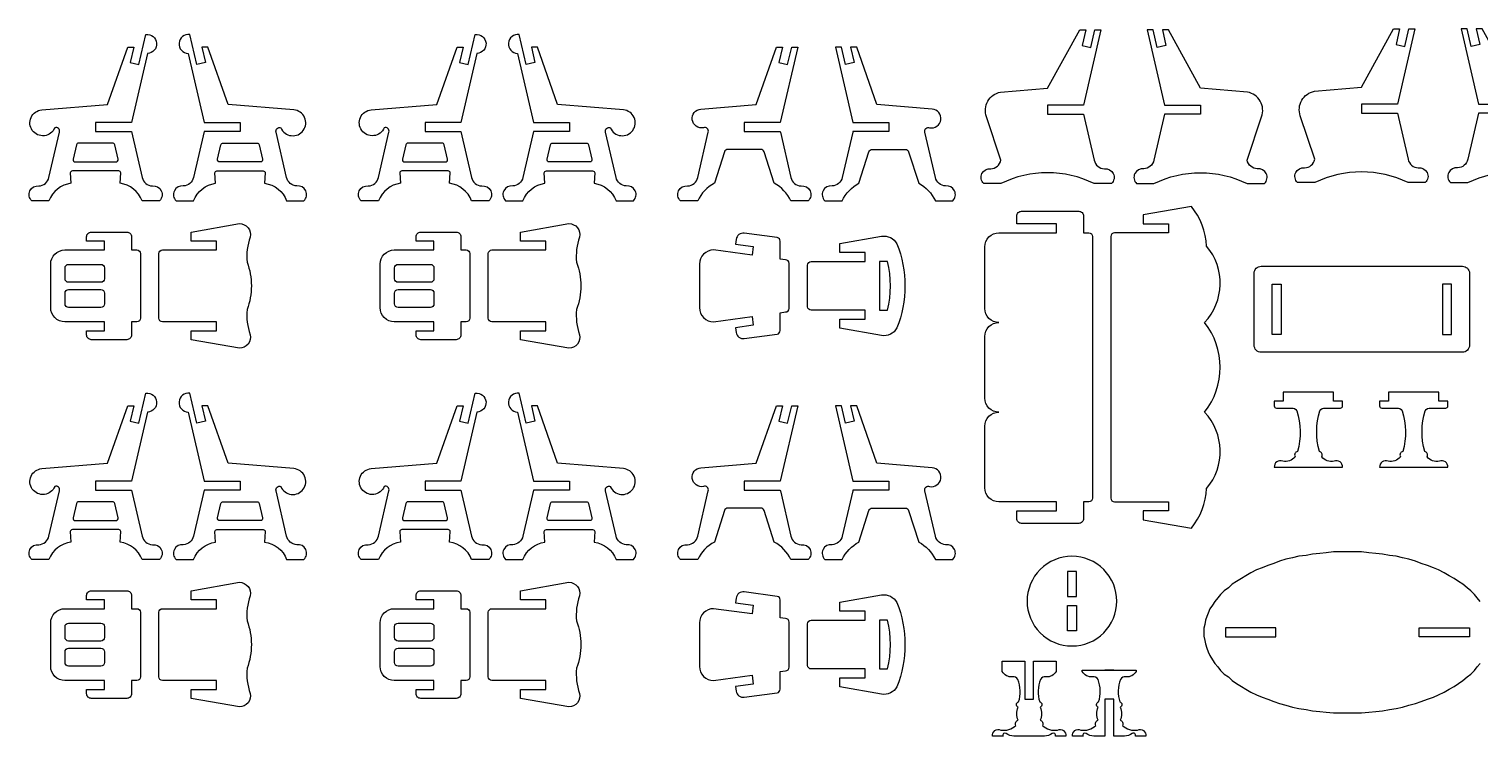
# Model space of a CAD drawing. Extents: x 4766 to 4935, y 1478 to 1584.
# Drawn here: x 4766.2 to 4847, y 1544.5 to 1583.9 of the extents above; entities that cross this region are included whole.
import ezdxf

# ---------------------------------------------------------------- set-up
doc = ezdxf.new("R2010")
doc.units = 0
doc.header["$MEASUREMENT"] = 0
doc.layers.add('LAYER1', color=18, linetype='CONTINUOUS')

msp = doc.modelspace()

# ---------------------------------------------------------------- linework, layer by layer
at = {"layer": 'LAYER1'}
for points in [[(4769.879, 1578.453), (4769.879, 1578.203), (4771.879, 1578.203), (4772.475, 1575.639, 0.343544), (4773.044, 1575.16, -0.729626), (4773.439, 1574.339), (4772.475, 1574.339, 0.693778), (4772.475, 1574.339, 0.271498), (4771.249, 1575.311), (4771.286, 1575.892, 0.394231), (4771.167, 1576.003), (4768.592, 1576.003, 0.394231), (4768.473, 1575.892), (4768.51, 1575.311, 0.271498), (4767.284, 1574.339), (4766.32, 1574.339, -0.729626), (4766.715, 1575.16, 0.343544), (4767.284, 1575.639), (4767.871, 1578.168, 0.616854), (4767.606, 1578.407, -0.585378), (4766.356, 1578.257, -0.585378), (4766.879, 1579.402), (4770.54, 1579.709), (4771.67, 1582.903), (4772.005, 1582.903), (4771.805, 1582.042), (4772.293, 1581.929), (4772.681, 1583.604, -0.427759), (4773.279, 1583.124, -0.427759), (4772.772, 1582.549), (4771.879, 1578.703), (4769.879, 1578.703)], [(4777.93, 1578.453), (4777.93, 1578.203), (4775.93, 1578.203), (4775.334, 1575.639, -0.343544), (4774.765, 1575.16, 0.729626), (4774.37, 1574.339), (4775.334, 1574.339, -0.693778), (4775.334, 1574.339, -0.271498), (4776.56, 1575.311), (4776.523, 1575.892, -0.394231), (4776.642, 1576.003), (4779.217, 1576.003, -0.394231), (4779.336, 1575.892), (4779.299, 1575.311, -0.271498), (4780.525, 1574.339), (4781.489, 1574.339, 0.729626), (4781.094, 1575.16, -0.343544), (4780.525, 1575.639), (4779.938, 1578.168, -0.616854), (4780.204, 1578.407, 0.585378), (4781.453, 1578.257, 0.585378), (4780.93, 1579.402), (4777.269, 1579.709), (4776.139, 1582.903), (4775.804, 1582.903), (4776.004, 1582.042), (4775.516, 1581.929), (4775.128, 1583.604, 0.427759), (4774.53, 1583.124, 0.427759), (4775.037, 1582.549), (4775.93, 1578.703), (4777.93, 1578.703)], [(4788.233, 1578.453), (4788.233, 1578.203), (4790.233, 1578.203), (4790.828, 1575.639, 0.343544), (4791.397, 1575.16, -0.729626), (4791.793, 1574.339), (4790.828, 1574.339, 0.693778), (4790.828, 1574.339, 0.271498), (4789.602, 1575.311), (4789.64, 1575.892, 0.394231), (4789.52, 1576.003), (4786.946, 1576.003, 0.394231), (4786.826, 1575.892), (4786.864, 1575.311, 0.271498), (4785.638, 1574.339), (4784.673, 1574.339, -0.729626), (4785.069, 1575.16, 0.343544), (4785.638, 1575.639), (4786.225, 1578.168, 0.616854), (4785.959, 1578.407, -0.585378), (4784.71, 1578.257, -0.585378), (4785.232, 1579.402), (4788.894, 1579.709), (4790.023, 1582.903), (4790.359, 1582.903), (4790.159, 1582.042), (4790.646, 1581.929), (4791.035, 1583.604, -0.427759), (4791.632, 1583.124, -0.427759), (4791.126, 1582.549), (4790.233, 1578.703), (4788.233, 1578.703)], [(4796.283, 1578.453), (4796.283, 1578.203), (4794.283, 1578.203), (4793.688, 1575.639, -0.343544), (4793.119, 1575.16, 0.729626), (4792.723, 1574.339), (4793.688, 1574.339, -0.693778), (4793.688, 1574.339, -0.271498), (4794.914, 1575.311), (4794.876, 1575.892, -0.394231), (4794.996, 1576.003), (4797.57, 1576.003, -0.394231), (4797.69, 1575.892), (4797.652, 1575.311, -0.271498), (4798.878, 1574.339), (4799.843, 1574.339, 0.729626), (4799.447, 1575.16, -0.343544), (4798.878, 1575.639), (4798.291, 1578.168, -0.616854), (4798.557, 1578.407, 0.585378), (4799.806, 1578.257, 0.585378), (4799.284, 1579.402), (4795.622, 1579.709), (4794.493, 1582.903), (4794.157, 1582.903), (4794.357, 1582.042), (4793.87, 1581.929), (4793.481, 1583.604, 0.427759), (4792.884, 1583.124, 0.427759), (4793.39, 1582.549), (4794.283, 1578.703), (4796.283, 1578.703)], [(4822.917, 1579.412), (4822.917, 1579.162), (4824.917, 1579.162), (4825.513, 1576.598, 0.343544), (4826.082, 1576.119, -0.729626), (4826.477, 1575.298), (4825.513, 1575.298, 0.230289), (4820.322, 1575.298), (4819.358, 1575.298, -0.729626), (4819.753, 1576.119, 0.343544), (4820.322, 1576.598), (4819.513, 1579.02, -0.456332), (4820.294, 1580.393), (4822.917, 1580.612), (4824.707, 1583.862), (4825.043, 1583.862), (4824.843, 1583.001), (4825.33, 1582.888), (4825.557, 1583.862), (4825.892, 1583.862), (4824.917, 1579.662), (4822.917, 1579.662)], [(4831.439, 1579.412), (4831.439, 1579.162), (4829.439, 1579.162), (4828.844, 1576.598, -0.343544), (4828.275, 1576.119, 0.729626), (4827.879, 1575.298), (4828.844, 1575.298, -0.230289), (4834.034, 1575.298), (4834.999, 1575.298, 0.729626), (4834.603, 1576.119, -0.343544), (4834.034, 1576.598), (4834.844, 1579.02, 0.456332), (4834.062, 1580.393), (4831.439, 1580.612), (4829.649, 1583.862), (4829.313, 1583.862), (4829.513, 1583.001), (4829.026, 1582.888), (4828.8, 1583.862), (4828.464, 1583.862), (4829.439, 1579.662), (4831.439, 1579.662)], [(4840.404, 1579.464), (4840.404, 1579.214), (4842.404, 1579.214), (4842.999, 1576.65, 0.343544), (4843.568, 1576.171, -0.729626), (4843.963, 1575.35), (4842.999, 1575.35, 0.230289), (4837.808, 1575.35), (4836.844, 1575.35, -0.729626), (4837.24, 1576.171, 0.343544), (4837.808, 1576.65), (4836.999, 1579.072, -0.456332), (4837.781, 1580.445), (4840.404, 1580.664), (4842.194, 1583.914), (4842.53, 1583.914), (4842.33, 1583.053), (4842.817, 1582.94), (4843.043, 1583.914), (4843.379, 1583.914), (4842.404, 1579.714), (4840.404, 1579.714)], [(4848.925, 1579.464), (4848.925, 1579.214), (4846.925, 1579.214), (4846.33, 1576.65, -0.343544), (4845.761, 1576.171, 0.729626), (4845.366, 1575.35), (4846.33, 1575.35, -0.230289), (4851.521, 1575.35), (4852.485, 1575.35, 0.729626), (4852.09, 1576.171, -0.343544), (4851.521, 1576.65), (4852.33, 1579.072, 0.456332), (4851.549, 1580.445), (4848.925, 1580.664), (4847.135, 1583.914), (4846.8, 1583.914), (4846.999, 1583.053), (4846.512, 1582.94), (4846.286, 1583.914), (4845.951, 1583.914), (4846.925, 1579.714), (4848.925, 1579.714)], [(4806.023, 1578.203), (4808.024, 1578.203, 0.04526), (4808.031, 1578.168), (4808.618, 1575.639, 0.343544), (4809.187, 1575.16, -0.729626), (4809.582, 1574.339), (4808.618, 1574.339, 0.157681), (4807.692, 1575.311), (4807.128, 1577.065, 0.325785), (4806.938, 1577.203), (4805.108, 1577.203, 0.325785), (4804.917, 1577.065), (4804.353, 1575.311, 0.157681), (4803.427, 1574.339), (4802.463, 1574.339, -0.729626), (4802.858, 1575.16, 0.343544), (4803.427, 1575.639), (4804.014, 1578.168, 0.616854), (4803.749, 1578.407, -0.432644), (4803.122, 1578.853, -0.432644), (4803.605, 1579.451), (4806.684, 1579.709), (4807.813, 1582.903), (4808.149, 1582.903), (4807.949, 1582.042), (4808.436, 1581.929), (4808.662, 1582.903), (4808.998, 1582.903), (4808.023, 1578.703), (4806.023, 1578.703)], [(4814.073, 1578.203), (4812.071, 1578.203, -0.04526), (4812.064, 1578.168), (4811.477, 1575.639, -0.343544), (4810.909, 1575.16, 0.729626), (4810.513, 1574.339), (4811.477, 1574.339, -0.157681), (4812.404, 1575.311), (4812.967, 1577.065, -0.325785), (4813.158, 1577.203), (4814.988, 1577.203, -0.325785), (4815.178, 1577.065), (4815.742, 1575.311, -0.157681), (4816.668, 1574.339), (4817.632, 1574.339, 0.729626), (4817.237, 1575.16, -0.343544), (4816.668, 1575.639), (4816.081, 1578.168, -0.616854), (4816.347, 1578.407, 0.432644), (4816.974, 1578.853, 0.432644), (4816.49, 1579.451), (4813.412, 1579.709), (4812.283, 1582.903), (4811.947, 1582.903), (4812.147, 1582.042), (4811.66, 1581.929), (4811.434, 1582.903), (4811.098, 1582.903), (4812.073, 1578.703), (4814.073, 1578.703)], [(4769.879, 1577.556), (4768.932, 1577.556, 0.348878), (4768.815, 1577.463), (4768.627, 1576.651, 0.482714), (4768.743, 1576.503), (4771.016, 1576.503, 0.216532), (4771.106, 1576.545, 0.240993), (4771.132, 1576.651), (4770.944, 1577.463, 0.348878), (4770.827, 1577.556)], [(4777.93, 1577.556), (4778.877, 1577.556, -0.348878), (4778.994, 1577.463), (4779.183, 1576.651, -0.482714), (4779.066, 1576.503), (4776.793, 1576.503, -0.216532), (4776.703, 1576.545, -0.240993), (4776.677, 1576.651), (4776.865, 1577.463, -0.348878), (4776.982, 1577.556)], [(4788.233, 1577.556), (4787.286, 1577.556, 0.348878), (4787.169, 1577.463), (4786.98, 1576.651, 0.482714), (4787.097, 1576.503), (4789.369, 1576.503, 0.216532), (4789.46, 1576.545, 0.240993), (4789.486, 1576.651), (4789.297, 1577.463, 0.348878), (4789.181, 1577.556)], [(4796.283, 1577.556), (4797.231, 1577.556, -0.348878), (4797.347, 1577.463), (4797.536, 1576.651, -0.482714), (4797.419, 1576.503), (4795.147, 1576.503, -0.216532), (4795.057, 1576.545, -0.240993), (4795.03, 1576.651), (4795.219, 1577.463, -0.348878), (4795.336, 1577.556)], [(4820.203, 1562.55, -0.414214), (4819.417, 1563.336), (4819.417, 1566.765, -0.414214), (4820.203, 1567.55, -0.414214), (4819.417, 1568.336), (4819.417, 1571.765, -0.414214), (4820.203, 1572.55), (4823.417, 1572.55), (4823.417, 1573.05), (4821.203, 1573.05), (4821.203, 1573.489, -0.414214), (4821.464, 1573.75), (4824.656, 1573.75, -0.414214), (4824.917, 1573.489), (4824.917, 1572.55), (4825.217, 1572.55, -0.414214), (4825.417, 1572.35), (4825.417, 1557.75, -0.414214), (4825.217, 1557.55), (4824.917, 1557.55), (4824.917, 1556.612, -0.414214), (4824.656, 1556.35), (4821.464, 1556.35, -0.414214), (4821.203, 1556.612), (4821.203, 1557.05), (4823.417, 1557.05), (4823.417, 1557.55), (4820.203, 1557.55, -0.414214), (4819.417, 1558.336), (4819.417, 1561.765, -0.414214)], [(4831.779, 1571.81, 0.157436), (4830.932, 1574.023), (4828.246, 1573.55), (4828.246, 1573.05), (4829.646, 1573.05), (4829.646, 1572.55), (4826.646, 1572.55, 0.414214), (4826.446, 1572.35), (4826.446, 1570.55), (4826.446, 1557.75, 0.414214), (4826.646, 1557.55), (4829.646, 1557.55), (4829.646, 1557.051), (4828.246, 1557.051), (4828.246, 1556.551), (4830.932, 1556.078, 0.157436), (4831.779, 1558.291, 0.379394), (4831.667, 1562.55, 0.346118), (4831.667, 1567.55, 0.379394)], [(4773.408, 1569.592), (4773.408, 1571.392, -0.414214), (4773.608, 1571.592), (4776.608, 1571.592), (4776.608, 1572.091), (4775.208, 1572.091), (4775.208, 1572.591), (4777.894, 1573.064, -0.480696), (4778.495, 1572.313, 0.114725), (4778.323, 1570.908, -0.088383), (4778.56, 1569.592, -0.088383), (4778.323, 1568.275, 0.114725), (4778.495, 1566.87, -0.480696), (4777.894, 1566.119), (4775.208, 1566.592), (4775.208, 1567.092), (4776.608, 1567.092), (4776.608, 1567.592), (4773.608, 1567.592, -0.414214), (4773.408, 1567.792)], [(4791.761, 1569.592), (4791.761, 1571.392, -0.414214), (4791.961, 1571.592), (4794.961, 1571.592), (4794.961, 1572.091), (4793.561, 1572.091), (4793.561, 1572.591), (4796.248, 1573.064, -0.480696), (4796.848, 1572.313, 0.114725), (4796.676, 1570.908, -0.088383), (4796.913, 1569.592, -0.088383), (4796.676, 1568.275, 0.114725), (4796.848, 1566.87, -0.480696), (4796.248, 1566.119), (4793.561, 1566.592), (4793.561, 1567.092), (4794.961, 1567.092), (4794.961, 1567.592), (4791.961, 1567.592, -0.414214), (4791.761, 1567.792)], [(4768.165, 1571.592), (4770.379, 1571.592), (4770.379, 1572.092), (4769.379, 1572.092), (4769.379, 1572.33, -0.414214), (4769.641, 1572.592), (4771.618, 1572.592, -0.414214), (4771.879, 1572.33), (4771.879, 1571.592), (4772.179, 1571.592, -0.414214), (4772.379, 1571.392), (4772.379, 1567.792, -0.414214), (4772.179, 1567.592), (4771.879, 1567.592), (4771.879, 1566.853, -0.414214), (4771.618, 1566.592), (4769.641, 1566.592, -0.414214), (4769.379, 1566.853), (4769.379, 1567.092), (4770.379, 1567.092), (4770.379, 1567.592), (4768.165, 1567.592, -0.414214), (4767.379, 1568.377), (4767.379, 1570.806, -0.414214)], [(4786.518, 1571.592), (4788.733, 1571.592), (4788.733, 1572.092), (4787.733, 1572.092), (4787.733, 1572.33, -0.414214), (4787.995, 1572.592), (4789.971, 1572.592, -0.414214), (4790.233, 1572.33), (4790.233, 1571.592), (4790.533, 1571.592, -0.414214), (4790.733, 1571.392), (4790.733, 1567.792, -0.414214), (4790.533, 1567.592), (4790.233, 1567.592), (4790.233, 1566.853, -0.414214), (4789.971, 1566.592), (4787.995, 1566.592, -0.414214), (4787.733, 1566.853), (4787.733, 1567.092), (4788.733, 1567.092), (4788.733, 1567.592), (4786.518, 1567.592, -0.414214), (4785.733, 1568.377), (4785.733, 1570.806, -0.414214)], [(4808.523, 1569.592), (4808.517, 1570.848, 0.414214), (4808.317, 1571.048), (4808.023, 1571.088), (4808.023, 1572.081, 0.375308), (4807.849, 1572.28), (4806.017, 1572.528, 0.414214), (4805.567, 1572.185), (4805.532, 1571.926), (4806.523, 1571.792), (4806.456, 1571.301), (4804.308, 1571.592, 0.414214), (4803.523, 1570.806), (4803.523, 1569.592), (4803.523, 1568.377, 0.414214), (4804.308, 1567.592), (4806.456, 1567.883), (4806.523, 1567.392), (4805.532, 1567.257), (4805.567, 1566.998, 0.414214), (4806.017, 1566.655), (4807.849, 1566.904, 0.375308), (4808.023, 1567.102), (4808.023, 1568.095), (4808.317, 1568.135, 0.414214), (4808.517, 1568.335)], [(4814.965, 1569.592, -0.101097), (4814.514, 1567.243, -0.327051), (4813.666, 1566.824), (4811.351, 1567.232), (4811.351, 1567.732), (4812.751, 1567.732), (4812.751, 1568.232), (4809.751, 1568.232, -0.414214), (4809.551, 1568.432), (4809.551, 1569.592), (4809.551, 1570.752, -0.414214), (4809.751, 1570.952), (4812.751, 1570.952), (4812.751, 1571.451), (4811.351, 1571.451), (4811.351, 1571.951), (4813.666, 1572.359, -0.327051), (4814.514, 1571.941, -0.101097)], [(4770.379, 1570.592), (4770.379, 1569.992, -0.414214), (4770.179, 1569.792), (4768.379, 1569.792, -0.414214), (4768.179, 1569.992), (4768.179, 1570.592, -0.414214), (4768.379, 1570.792), (4770.179, 1570.792, -0.414214)], [(4788.733, 1570.592), (4788.733, 1569.992, -0.414214), (4788.533, 1569.792), (4786.733, 1569.792, -0.414214), (4786.533, 1569.992), (4786.533, 1570.592, -0.414214), (4786.733, 1570.792), (4788.533, 1570.792, -0.414214)], [(4813.996, 1568.232, 0.124363), (4813.996, 1570.952), (4813.551, 1570.952), (4813.551, 1568.232)], [(4834.825, 1570.688), (4846.025, 1570.688, -0.414214), (4846.425, 1570.288), (4846.425, 1566.288, -0.414214), (4846.025, 1565.888), (4834.825, 1565.888, -0.414214), (4834.425, 1566.288), (4834.425, 1570.288, -0.414214)], [(4770.379, 1569.192), (4770.379, 1568.592, -0.414214), (4770.179, 1568.392), (4768.379, 1568.392, -0.414214), (4768.179, 1568.592), (4768.179, 1569.192, -0.414214), (4768.379, 1569.392), (4770.179, 1569.392, -0.414214)], [(4788.733, 1569.192), (4788.733, 1568.592, -0.414214), (4788.533, 1568.392), (4786.733, 1568.392, -0.414214), (4786.533, 1568.592), (4786.533, 1569.192, -0.414214), (4786.733, 1569.392), (4788.533, 1569.392, -0.414214)], [(4769.879, 1558.453), (4769.879, 1558.203), (4771.879, 1558.203), (4772.475, 1555.639, 0.343544), (4773.044, 1555.16, -0.729626), (4773.439, 1554.339), (4772.475, 1554.339, 0.693778), (4772.475, 1554.339, 0.271498), (4771.249, 1555.311), (4771.286, 1555.892, 0.394231), (4771.167, 1556.003), (4768.592, 1556.003, 0.394231), (4768.473, 1555.892), (4768.51, 1555.311, 0.271498), (4767.284, 1554.339), (4766.32, 1554.339, -0.729626), (4766.715, 1555.16, 0.343544), (4767.284, 1555.639), (4767.871, 1558.168, 0.616854), (4767.606, 1558.407, -0.585378), (4766.356, 1558.257, -0.585378), (4766.879, 1559.402), (4770.54, 1559.709), (4771.67, 1562.903), (4772.005, 1562.903), (4771.805, 1562.042), (4772.293, 1561.929), (4772.681, 1563.604, -0.427759), (4773.279, 1563.124, -0.427759), (4772.772, 1562.549), (4771.879, 1558.703), (4769.879, 1558.703)], [(4777.93, 1558.453), (4777.93, 1558.203), (4775.93, 1558.203), (4775.334, 1555.639, -0.343544), (4774.765, 1555.16, 0.729626), (4774.37, 1554.339), (4775.334, 1554.339, -0.693778), (4775.334, 1554.339, -0.271498), (4776.56, 1555.311), (4776.523, 1555.892, -0.394231), (4776.642, 1556.003), (4779.217, 1556.003, -0.394231), (4779.336, 1555.892), (4779.299, 1555.311, -0.271498), (4780.525, 1554.339), (4781.489, 1554.339, 0.729626), (4781.094, 1555.16, -0.343544), (4780.525, 1555.639), (4779.938, 1558.168, -0.616854), (4780.204, 1558.407, 0.585378), (4781.453, 1558.257, 0.585378), (4780.93, 1559.402), (4777.269, 1559.709), (4776.139, 1562.903), (4775.804, 1562.903), (4776.004, 1562.042), (4775.516, 1561.929), (4775.128, 1563.604, 0.427759), (4774.53, 1563.124, 0.427759), (4775.037, 1562.549), (4775.93, 1558.703), (4777.93, 1558.703)], [(4788.233, 1558.453), (4788.233, 1558.203), (4790.233, 1558.203), (4790.828, 1555.639, 0.343544), (4791.397, 1555.16, -0.729626), (4791.793, 1554.339), (4790.828, 1554.339, 0.693778), (4790.828, 1554.339, 0.271498), (4789.602, 1555.311), (4789.64, 1555.892, 0.394231), (4789.52, 1556.003), (4786.946, 1556.003, 0.394231), (4786.826, 1555.892), (4786.864, 1555.311, 0.271498), (4785.638, 1554.339), (4784.673, 1554.339, -0.729626), (4785.069, 1555.16, 0.343544), (4785.638, 1555.639), (4786.225, 1558.168, 0.616854), (4785.959, 1558.407, -0.585378), (4784.71, 1558.257, -0.585378), (4785.232, 1559.402), (4788.894, 1559.709), (4790.023, 1562.903), (4790.359, 1562.903), (4790.159, 1562.042), (4790.646, 1561.929), (4791.035, 1563.604, -0.427759), (4791.632, 1563.124, -0.427759), (4791.126, 1562.549), (4790.233, 1558.703), (4788.233, 1558.703)], [(4796.283, 1558.453), (4796.283, 1558.203), (4794.283, 1558.203), (4793.688, 1555.639, -0.343544), (4793.119, 1555.16, 0.729626), (4792.723, 1554.339), (4793.688, 1554.339, -0.693778), (4793.688, 1554.339, -0.271498), (4794.914, 1555.311), (4794.876, 1555.892, -0.394231), (4794.996, 1556.003), (4797.57, 1556.003, -0.394231), (4797.69, 1555.892), (4797.652, 1555.311, -0.271498), (4798.878, 1554.339), (4799.843, 1554.339, 0.729626), (4799.447, 1555.16, -0.343544), (4798.878, 1555.639), (4798.291, 1558.168, -0.616854), (4798.557, 1558.407, 0.585378), (4799.806, 1558.257, 0.585378), (4799.284, 1559.402), (4795.622, 1559.709), (4794.493, 1562.903), (4794.157, 1562.903), (4794.357, 1562.042), (4793.87, 1561.929), (4793.481, 1563.604, 0.427759), (4792.884, 1563.124, 0.427759), (4793.39, 1562.549), (4794.283, 1558.703), (4796.283, 1558.703)], [(4837.449, 1559.48), (4839.349, 1559.48, 0.570657), (4838.883, 1559.812, -0.289506), (4838.193, 1560.069, 0.497317), (4838.06, 1560.359, 0.217136), (4838.06, 1560.359, -0.145354), (4838.091, 1562.633, -0.281118), (4838.385, 1562.78), (4839.23, 1562.78, 0.414214), (4839.35, 1562.9), (4839.35, 1563.16), (4838.85, 1563.16), (4838.85, 1563.66), (4837.7, 1563.66), (4837.449, 1563.66), (4837.199, 1563.66), (4836.049, 1563.66), (4836.049, 1563.16), (4835.549, 1563.16), (4835.549, 1562.9, 0.414214), (4835.669, 1562.78), (4836.513, 1562.78, -0.281118), (4836.807, 1562.633, -0.145354), (4836.839, 1560.359, 0.217136), (4836.839, 1560.359, 0.497317), (4836.706, 1560.069, -0.289506), (4836.016, 1559.812, 0.570657), (4835.55, 1559.48)], [(4843.318, 1559.48), (4845.218, 1559.48, 0.570657), (4844.752, 1559.812, -0.289506), (4844.062, 1560.069, 0.497317), (4843.929, 1560.359, 0.217136), (4843.929, 1560.359, -0.145354), (4843.961, 1562.633, -0.281118), (4844.255, 1562.78), (4845.099, 1562.78, 0.414214), (4845.219, 1562.9), (4845.219, 1563.16), (4844.719, 1563.16), (4844.719, 1563.66), (4843.569, 1563.66), (4843.318, 1563.66), (4843.068, 1563.66), (4841.918, 1563.66), (4841.918, 1563.16), (4841.418, 1563.16), (4841.418, 1562.9, 0.414214), (4841.538, 1562.78), (4842.382, 1562.78, -0.281118), (4842.676, 1562.633, -0.145354), (4842.708, 1560.359, 0.217136), (4842.708, 1560.359, 0.497317), (4842.575, 1560.069, -0.289506), (4841.885, 1559.812, 0.570657), (4841.419, 1559.48)], [(4806.023, 1558.203), (4808.024, 1558.203, 0.04526), (4808.031, 1558.168), (4808.618, 1555.639, 0.343544), (4809.187, 1555.16, -0.729626), (4809.582, 1554.339), (4808.618, 1554.339, 0.157681), (4807.692, 1555.311), (4807.128, 1557.065, 0.325785), (4806.938, 1557.203), (4805.108, 1557.203, 0.325785), (4804.917, 1557.065), (4804.353, 1555.311, 0.157681), (4803.427, 1554.339), (4802.463, 1554.339, -0.729626), (4802.858, 1555.16, 0.343544), (4803.427, 1555.639), (4804.014, 1558.168, 0.616854), (4803.749, 1558.407, -0.432644), (4803.122, 1558.853, -0.432644), (4803.605, 1559.451), (4806.684, 1559.709), (4807.813, 1562.903), (4808.149, 1562.903), (4807.949, 1562.042), (4808.436, 1561.929), (4808.662, 1562.903), (4808.998, 1562.903), (4808.023, 1558.703), (4806.023, 1558.703)], [(4814.073, 1558.203), (4812.071, 1558.203, -0.04526), (4812.064, 1558.168), (4811.477, 1555.639, -0.343544), (4810.909, 1555.16, 0.729626), (4810.513, 1554.339), (4811.477, 1554.339, -0.157681), (4812.404, 1555.311), (4812.967, 1557.065, -0.325785), (4813.158, 1557.203), (4814.988, 1557.203, -0.325785), (4815.178, 1557.065), (4815.742, 1555.311, -0.157681), (4816.668, 1554.339), (4817.632, 1554.339, 0.729626), (4817.237, 1555.16, -0.343544), (4816.668, 1555.639), (4816.081, 1558.168, -0.616854), (4816.347, 1558.407, 0.432644), (4816.974, 1558.853, 0.432644), (4816.49, 1559.451), (4813.412, 1559.709), (4812.283, 1562.903), (4811.947, 1562.903), (4812.147, 1562.042), (4811.66, 1561.929), (4811.434, 1562.903), (4811.098, 1562.903), (4812.073, 1558.703), (4814.073, 1558.703)], [(4769.879, 1557.556), (4768.932, 1557.556, 0.348878), (4768.815, 1557.463), (4768.627, 1556.651, 0.482714), (4768.743, 1556.503), (4771.016, 1556.503, 0.216532), (4771.106, 1556.545, 0.240993), (4771.132, 1556.651), (4770.944, 1557.463, 0.348878), (4770.827, 1557.556)], [(4777.93, 1557.556), (4778.877, 1557.556, -0.348878), (4778.994, 1557.463), (4779.183, 1556.651, -0.482714), (4779.066, 1556.503), (4776.793, 1556.503, -0.216532), (4776.703, 1556.545, -0.240993), (4776.677, 1556.651), (4776.865, 1557.463, -0.348878), (4776.982, 1557.556)], [(4788.233, 1557.556), (4787.286, 1557.556, 0.348878), (4787.169, 1557.463), (4786.98, 1556.651, 0.482714), (4787.097, 1556.503), (4789.369, 1556.503, 0.216532), (4789.46, 1556.545, 0.240993), (4789.486, 1556.651), (4789.297, 1557.463, 0.348878), (4789.181, 1557.556)], [(4796.283, 1557.556), (4797.231, 1557.556, -0.348878), (4797.347, 1557.463), (4797.536, 1556.651, -0.482714), (4797.419, 1556.503), (4795.147, 1556.503, -0.216532), (4795.057, 1556.545, -0.240993), (4795.03, 1556.651), (4795.219, 1557.463, -0.348878), (4795.336, 1557.556)], [(4824.275, 1554.514, 0.414214), (4821.775, 1552.014, 0.414214), (4824.275, 1549.514, 0.414214), (4826.775, 1552.014, 0.414214)], [(4773.408, 1549.592), (4773.408, 1551.392, -0.414214), (4773.608, 1551.592), (4776.608, 1551.592), (4776.608, 1552.091), (4775.208, 1552.091), (4775.208, 1552.591), (4777.894, 1553.064, -0.480696), (4778.495, 1552.313, 0.114725), (4778.323, 1550.908, -0.088383), (4778.56, 1549.592, -0.088383), (4778.323, 1548.275, 0.114725), (4778.495, 1546.87, -0.480696), (4777.894, 1546.119), (4775.208, 1546.592), (4775.208, 1547.092), (4776.608, 1547.092), (4776.608, 1547.592), (4773.608, 1547.592, -0.414214), (4773.408, 1547.792)], [(4791.761, 1549.592), (4791.761, 1551.392, -0.414214), (4791.961, 1551.592), (4794.961, 1551.592), (4794.961, 1552.091), (4793.561, 1552.091), (4793.561, 1552.591), (4796.248, 1553.064, -0.480696), (4796.848, 1552.313, 0.114725), (4796.676, 1550.908, -0.088383), (4796.913, 1549.592, -0.088383), (4796.676, 1548.275, 0.114725), (4796.848, 1546.87, -0.480696), (4796.248, 1546.119), (4793.561, 1546.592), (4793.561, 1547.092), (4794.961, 1547.092), (4794.961, 1547.592), (4791.961, 1547.592, -0.414214), (4791.761, 1547.792)], [(4768.165, 1551.592), (4770.379, 1551.592), (4770.379, 1552.092), (4769.379, 1552.092), (4769.379, 1552.33, -0.414214), (4769.641, 1552.592), (4771.618, 1552.592, -0.414214), (4771.879, 1552.33), (4771.879, 1551.592), (4772.179, 1551.592, -0.414214), (4772.379, 1551.392), (4772.379, 1547.792, -0.414214), (4772.179, 1547.592), (4771.879, 1547.592), (4771.879, 1546.853, -0.414214), (4771.618, 1546.592), (4769.641, 1546.592, -0.414214), (4769.379, 1546.853), (4769.379, 1547.092), (4770.379, 1547.092), (4770.379, 1547.592), (4768.165, 1547.592, -0.414214), (4767.379, 1548.377), (4767.379, 1550.806, -0.414214)], [(4786.518, 1551.592), (4788.733, 1551.592), (4788.733, 1552.092), (4787.733, 1552.092), (4787.733, 1552.33, -0.414214), (4787.995, 1552.592), (4789.971, 1552.592, -0.414214), (4790.233, 1552.33), (4790.233, 1551.592), (4790.533, 1551.592, -0.414214), (4790.733, 1551.392), (4790.733, 1547.792, -0.414214), (4790.533, 1547.592), (4790.233, 1547.592), (4790.233, 1546.853, -0.414214), (4789.971, 1546.592), (4787.995, 1546.592, -0.414214), (4787.733, 1546.853), (4787.733, 1547.092), (4788.733, 1547.092), (4788.733, 1547.592), (4786.518, 1547.592, -0.414214), (4785.733, 1548.377), (4785.733, 1550.806, -0.414214)], [(4808.523, 1549.592), (4808.517, 1550.848, 0.414214), (4808.317, 1551.048), (4808.023, 1551.088), (4808.023, 1552.081, 0.375308), (4807.849, 1552.28), (4806.017, 1552.528, 0.414214), (4805.567, 1552.185), (4805.532, 1551.926), (4806.523, 1551.792), (4806.456, 1551.301), (4804.308, 1551.592, 0.414214), (4803.523, 1550.806), (4803.523, 1549.592), (4803.523, 1548.377, 0.414214), (4804.308, 1547.592), (4806.456, 1547.883), (4806.523, 1547.392), (4805.532, 1547.257), (4805.567, 1546.998, 0.414214), (4806.017, 1546.655), (4807.849, 1546.904, 0.375308), (4808.023, 1547.102), (4808.023, 1548.095), (4808.317, 1548.135, 0.414214), (4808.517, 1548.335)], [(4814.965, 1549.592, -0.101097), (4814.514, 1547.243, -0.327051), (4813.666, 1546.824), (4811.351, 1547.232), (4811.351, 1547.732), (4812.751, 1547.732), (4812.751, 1548.232), (4809.751, 1548.232, -0.414214), (4809.551, 1548.432), (4809.551, 1549.592), (4809.551, 1550.752, -0.414214), (4809.751, 1550.952), (4812.751, 1550.952), (4812.751, 1551.451), (4811.351, 1551.451), (4811.351, 1551.951), (4813.666, 1552.359, -0.327051), (4814.514, 1551.941, -0.101097)], [(4770.379, 1550.592), (4770.379, 1549.992, -0.414214), (4770.179, 1549.792), (4768.379, 1549.792, -0.414214), (4768.179, 1549.992), (4768.179, 1550.592, -0.414214), (4768.379, 1550.792), (4770.179, 1550.792, -0.414214)], [(4788.733, 1550.592), (4788.733, 1549.992, -0.414214), (4788.533, 1549.792), (4786.733, 1549.792, -0.414214), (4786.533, 1549.992), (4786.533, 1550.592, -0.414214), (4786.733, 1550.792), (4788.533, 1550.792, -0.414214)], [(4813.996, 1548.232, 0.124363), (4813.996, 1550.952), (4813.551, 1550.952), (4813.551, 1548.232)], [(4770.379, 1549.192), (4770.379, 1548.592, -0.414214), (4770.179, 1548.392), (4768.379, 1548.392, -0.414214), (4768.179, 1548.592), (4768.179, 1549.192, -0.414214), (4768.379, 1549.392), (4770.179, 1549.392, -0.414214)], [(4788.733, 1549.192), (4788.733, 1548.592, -0.414214), (4788.533, 1548.392), (4786.733, 1548.392, -0.414214), (4786.533, 1548.592), (4786.533, 1549.192, -0.414214), (4786.733, 1549.392), (4788.533, 1549.392, -0.414214)], [(4823.392, 1548.094, -0.301445), (4822.828, 1547.794, 0.346418), (4822.516, 1547.647, 0.169376), (4822.482, 1546.394, -0.755968), (4822.503, 1546.105, -0.217136), (4822.503, 1545.373, -0.497317), (4822.635, 1545.083, 0.242348), (4823.476, 1544.826, -0.570657), (4823.942, 1544.494), (4823.35, 1544.494, 0.75881), (4823.173, 1544.634, -0.158853), (4822.742, 1544.494), (4821.042, 1544.494, -0.158853), (4820.612, 1544.634, 0.75881), (4820.435, 1544.494), (4819.842, 1544.494, -0.570657), (4820.308, 1544.826, 0.242348), (4821.149, 1545.083, -0.497317), (4821.282, 1545.373, -0.217136), (4821.282, 1546.105, -0.755968), (4821.303, 1546.394, 0.169376), (4821.269, 1547.647, 0.346418), (4820.957, 1547.794, -0.301445), (4820.392, 1548.094), (4820.392, 1548.674), (4821.642, 1548.674), (4821.642, 1546.544), (4822.142, 1546.544), (4822.142, 1548.674), (4823.392, 1548.674)], [(4827.851, 1548.094, -0.301445), (4827.286, 1547.794, 0.346418), (4826.975, 1547.647, 0.169376), (4826.94, 1546.394, -0.755968), (4826.961, 1546.105, -0.217136), (4826.961, 1545.373, -0.497317), (4827.094, 1545.083, 0.242348), (4827.935, 1544.826, -0.570657), (4828.401, 1544.494), (4827.809, 1544.494, 0.75881), (4827.631, 1544.634, -0.158853), (4827.201, 1544.494), (4826.601, 1544.494), (4826.601, 1546.544), (4826.101, 1546.544), (4826.101, 1544.494), (4825.501, 1544.494, -0.158853), (4825.07, 1544.634, 0.75881), (4824.893, 1544.494), (4824.301, 1544.494, -0.570657), (4824.767, 1544.826, 0.242348), (4825.608, 1545.083, -0.497317), (4825.741, 1545.373, -0.217136), (4825.741, 1546.105, -0.755968), (4825.761, 1546.394, 0.169376), (4825.727, 1547.647, 0.346418), (4825.415, 1547.794, -0.301445), (4824.851, 1548.094), (4824.851, 1548.174), (4827.851, 1548.174)]]:
    msp.add_lwpolyline(points, format="xyb", close=True, dxfattribs=at)
for points in [[(4835.425, 1569.688), (4835.925, 1569.688), (4835.925, 1566.888), (4835.425, 1566.888)], [(4845.425, 1569.688), (4844.925, 1569.688), (4844.925, 1566.888), (4845.425, 1566.888)], [(4824.525, 1553.664), (4824.025, 1553.664), (4824.025, 1552.264), (4824.525, 1552.264)], [(4824.525, 1550.364), (4824.025, 1550.364), (4824.025, 1551.764), (4824.525, 1551.764)], [(4832.828, 1550.523), (4832.828, 1550.023), (4835.628, 1550.023), (4835.628, 1550.523)], [(4846.428, 1550.523), (4846.428, 1550.023), (4843.628, 1550.023), (4843.628, 1550.523)]]:
    msp.add_lwpolyline(points, close=True, dxfattribs=at)
for points in [[(4847.017, 1551.991), (4846.857, 1552.192), (4846.697, 1552.392), (4846.496, 1552.592), (4846.296, 1552.753), (4846.056, 1552.953), (4845.815, 1553.113), (4845.575, 1553.273), (4845.294, 1553.434), (4845.014, 1553.594), (4844.693, 1553.754), (4844.413, 1553.874), (4844.092, 1553.995), (4843.732, 1554.115), (4843.411, 1554.235), (4843.051, 1554.355), (4842.69, 1554.435), (4842.33, 1554.515), (4841.969, 1554.556), (4841.568, 1554.636), (4841.208, 1554.676), (4840.807, 1554.716), (4840.406, 1554.756), (4840.006, 1554.756), (4839.645, 1554.756), (4839.245, 1554.756), (4838.844, 1554.756), (4838.443, 1554.716), (4838.083, 1554.676), (4837.682, 1554.636), (4837.322, 1554.556), (4836.921, 1554.515), (4836.56, 1554.435), (4836.2, 1554.355), (4835.839, 1554.235), (4835.519, 1554.115), (4835.198, 1553.995), (4834.878, 1553.874), (4834.557, 1553.754), (4834.237, 1553.594), (4833.956, 1553.434), (4833.716, 1553.273), (4833.435, 1553.113), (4833.195, 1552.953), (4832.995, 1552.753), (4832.754, 1552.592), (4832.554, 1552.392), (4832.394, 1552.192), (4832.233, 1551.991), (4832.113, 1551.791), (4831.953, 1551.591), (4831.873, 1551.35), (4831.793, 1551.15), (4831.713, 1550.95), (4831.673, 1550.709), (4831.632, 1550.509), (4831.632, 1550.269), (4831.632, 1550.068), (4831.673, 1549.828), (4831.713, 1549.628), (4831.793, 1549.387), (4831.873, 1549.187), (4831.953, 1548.987), (4832.113, 1548.746), (4832.233, 1548.546), (4832.394, 1548.346), (4832.554, 1548.145), (4832.754, 1547.945), (4832.995, 1547.785), (4833.195, 1547.584), (4833.435, 1547.424), (4833.716, 1547.264), (4833.956, 1547.104), (4834.237, 1546.943), (4834.557, 1546.783), (4834.878, 1546.663), (4835.198, 1546.543), (4835.519, 1546.423), (4835.839, 1546.302), (4836.2, 1546.222), (4836.56, 1546.102), (4836.921, 1546.022), (4837.322, 1545.982), (4837.682, 1545.902), (4838.083, 1545.862), (4838.443, 1545.822), (4838.844, 1545.781), (4839.245, 1545.781), (4839.645, 1545.781), (4840.006, 1545.781), (4840.406, 1545.781), (4840.807, 1545.822), (4841.208, 1545.862), (4841.568, 1545.902), (4841.969, 1545.982), (4842.33, 1546.022), (4842.69, 1546.102), (4843.051, 1546.222), (4843.411, 1546.302), (4843.732, 1546.423), (4844.092, 1546.543), (4844.413, 1546.663), (4844.693, 1546.783), (4845.014, 1546.943), (4845.294, 1547.104), (4845.575, 1547.264), (4845.815, 1547.424), (4846.056, 1547.584), (4846.296, 1547.785), (4846.496, 1547.945), (4846.697, 1548.145), (4846.857, 1548.346), (4847.017, 1548.546)], [(4826.601, 1548.174), (4826.101, 1548.174)]]:
    msp.add_lwpolyline(points, dxfattribs=at)

doc.saveas('drawing.dxf')
